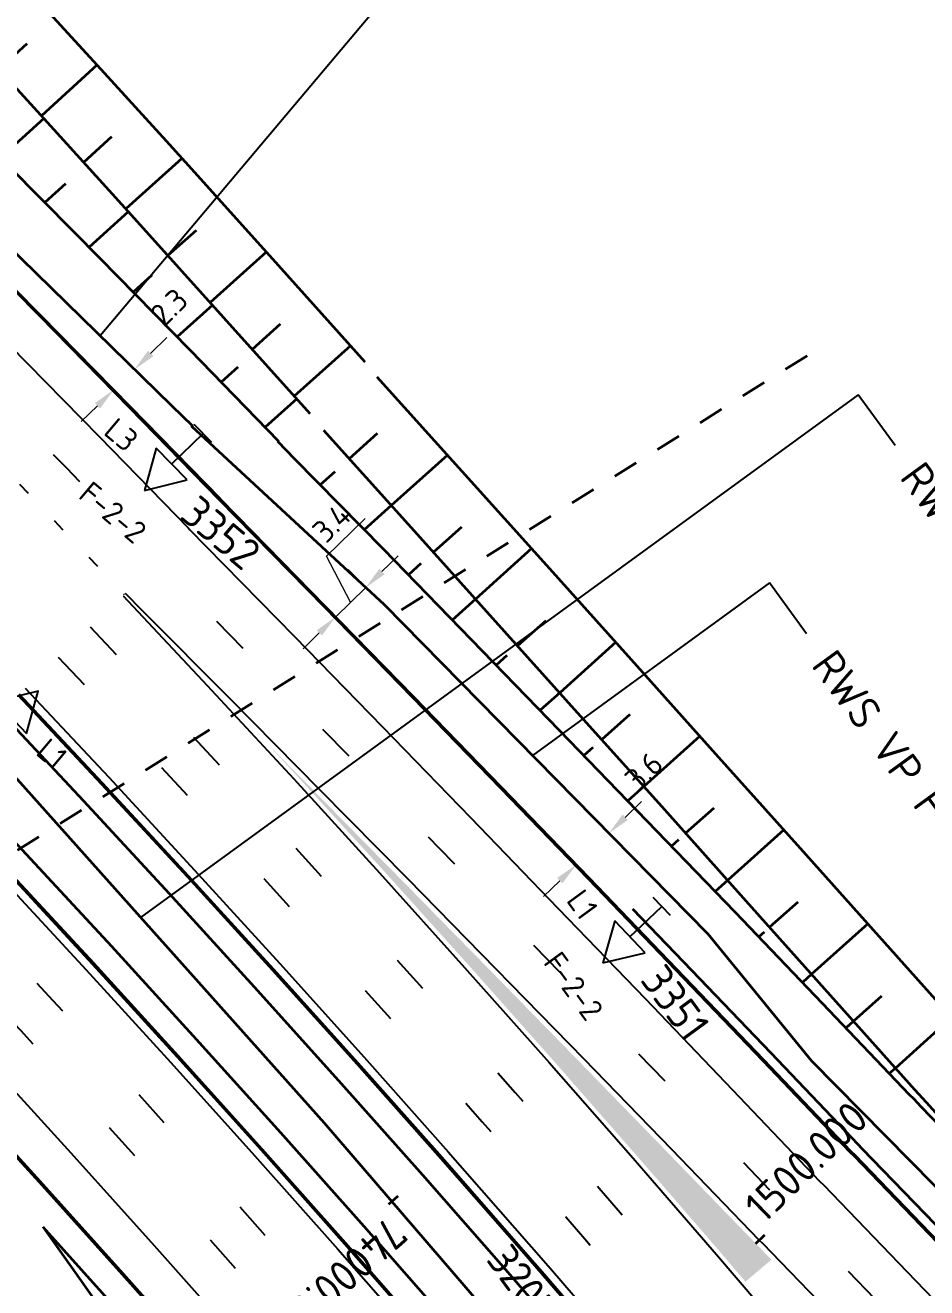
# Model space of a CAD drawing. Header units: metres. Extents: x 134219 to 139080, y 438661 to 444352.
# Drawn here: x 135083.3 to 135154.9, y 443533.2 to 443633.5 of the extents above; entities that cross this region are included whole.
import ezdxf
from ezdxf.enums import TextEntityAlignment as Align

# ---------------------------------------------------------------- set-up
doc = ezdxf.new("R2010")
doc.units = ezdxf.units.M
for name, pattern in [('13strp', [4, 1, -3]), ('39strp', [12, 3, -9]), ('XX-FASEGRENS', [4, 2, -2])]:
    doc.linetypes.add(name, pattern=pattern)
doc.layers.get('DEFPOINTS').update_dxf_attribs({"color": 193})
for name, color, linetype, lineweight in [('N-WE-KG-FASEGRENS-G', 7, 'XX-FASEGRENS', 35), ('N-WE-KL-ET_LS_OV_ARMATUUR-S', 7, 'Continuous', 25), ('N-WE-KL-ET_LS_OV_ARMATUUR-T18', 1, 'Continuous', 25), ('N-WE-KL-ET_LS_OV_KABEL-G', 10, 'KL-LS-OV-N', 35), ('N-WE-KL-ET_LS_OV_KABEL-M', 7, 'Continuous', 18), ('N-WE-KL-ET_LS_OV_KABEL-T25', 7, 'Continuous', 25), ('Utd-geleiderail-nw', 8, 'glm a2ee v014$0$f2m40080', 35), ('Utd-ondergr-nw', 8, '13strp', 35)]:
    doc.layers.add(name, color=color, linetype=linetype, lineweight=lineweight)
doc.layers.add('N-WE-KL-ET_LS_OV_ARMATUUR-T25', color=2, linetype='Continuous')
doc.layers.add('Utd-weg-nw', color=8, linetype='Continuous')
doc.styles.add('alm a2ee v011$0$rtw_iso', font='NLCS-ISO.ttf')
doc.styles.add('ISO18', font='NLCS-ISO.ttf')
doc.styles.add('ISO25', font='NLCS-ISO.ttf')
doc.styles.add('NLCS-ISO', font='NLCS-ISO.ttf')
doc.styles.add('NLCS_18', font='NLCS-ISO.ttf', dxfattribs={"height": 1.8})
doc.styles.add('NLCS_25', font='NLCS-ISO.ttf', dxfattribs={"height": 2.5})
doc.linetypes.add('glm a2ee v014$0$f2m40080', pattern='A,2,-1,[160,RTW.shx,S=0.5,R=0,X=0,Y=0],-1', length=4)
doc.linetypes.add('KL-LS-OV-N', pattern='A,4,-1,[103,NLCS.SHX,S=0.75,R=0,X=0,Y=0],-1,4,-1.5,["0V",Standard,S=1,R=0,X=0,Y=-0.5],-3', length=14.5)
doc.dimstyles.new('NLCS_t18_pijl_Dimension_l3_h1', dxfattribs={"dimtxt": 1.8, "dimasz": 1.8, "dimexe": 2, "dimexo": 2, "dimgap": 0.7, "dimtad": 1, "dimdec": 1, "dimzin": 0, "dimdsep": 46, "dimtxsty": 'NLCS_18', "dimcen": 2.5, "dimdle": 2, "dimclrd": 256, "dimclre": 256, "dimclrt": 256, "dimadec": 1, "dimazin": 0, "dimtfac": 1, "dimtdec": 1, "dimtofl": 0, "dimtmove": 1, "dimatfit": 0, "dimfxl": 0, "dimtolj": 1, "dimtzin": 0, "dimlwd": 18, "dimlwe": 18, "dimarcsym": 0})

# ---------------------------------------------------------------- blocks, each defined once
blk = doc.blocks.new('SKL-ET_OV_ARMATUUR_HD_NATRIUM_2x250W-SO (1)')
for points in [[(-3.49, -1.76), (-6.49, 0), (-3.49, 1.76)], [(-3.49, 1.76), (-3.49, -1.76)], [(3.49, -1.76), (6.49, 0), (3.49, 1.76)], [(3.49, 1.76), (3.49, -1.76)], [(-3.49, 0), (0, 0)], [(0, 1), (0, -1)], [(3.49, 0), (0, 0)]]:
    blk.add_lwpolyline(points)
at = {"layer": 'N-WE-KL-ET_LS_OV_ARMATUUR-T18', "style": 'NLCS-ISO', "flags": 1}
for tag, p in [('TYPE_ARMATUUR', (3.07, -6.82)), ('VERMOGEN_LAMP', (3.07, -10.61)), ('SPIEGELSTAND', (3.07, -14.39)), ('HOOGTE_LICHTMAST', (3.07, -18.17)), ('UITLEGGERHOEK', (3.07, -21.96)), ('TYPE_LICHTMAST', (3.07, -25.74)), ('BOTSVRIENDELIJK', (3.07, -29.53)), ('POSITIE_LICHTMAST', (3.07, -33.31)), ('KABELAANSLUITNG', (3.07, -37.1)), ('VOEDINGSPUNT', (3.07, -48.45))]:
    blk.add_attdef(tag, p, '', height=1.8, dxfattribs=at)
at = {"layer": 'N-WE-KL-ET_LS_OV_ARMATUUR-T18', "style": 'NLCS-ISO'}
for tag, p in [('FASE-AANSLUITING_1', (3.07, -40.88)), ('FASE-AANSLUITING_2', (3.07, -44.67)), ('GROEPSNUMMER', (3.07, -52.24))]:
    blk.add_attdef(tag, p, '', height=1.8, dxfattribs=at)
at = {"layer": 'N-WE-KL-ET_LS_OV_ARMATUUR-T25', "style": 'NLCS-ISO'}
for tag, p in [('MASTNUMMER', (3.07, 7.39)), ('TYPE_SYMBOOL', (3.07, 3.61))]:
    blk.add_attdef(tag, p, '', height=2.5, dxfattribs=at)
blk = doc.blocks.new('SKL-ET_OV_ARMATUUR_HD_NATRIUM_1x250W-SO (3)')
for p, q in [((6.49, 0), (3.49, 1.76)), ((3.49, -1.76), (6.49, 0))]:
    blk.add_line(p, q)
for points in [[(3.49, 1.76), (3.49, -1.76)], [(0, 1), (0, -1)], [(3.49, 0), (0, 0)]]:
    blk.add_lwpolyline(points)
at = {"layer": 'N-WE-KL-ET_LS_OV_ARMATUUR-T18', "style": 'ISO18', "flags": 1}
for tag, p in [('TYPE_ARMATUUR', (3.07, -6.82)), ('VERMOGEN_LAMP', (3.07, -10.61)), ('SPIEGELSTAND', (3.07, -14.39)), ('HOOGTE_LICHTMAST', (3.07, -18.17)), ('UITLEGGERHOEK', (3.07, -21.96)), ('TYPE_LICHTMAST', (3.07, -25.74)), ('BOTSVRIENDELIJK', (3.07, -29.53)), ('POSITIE_LICHTMAST', (3.07, -33.31)), ('KABELAANSLUITNG', (3.07, -37.1)), ('VOEDINGSPUNT', (3.07, -44.67))]:
    blk.add_attdef(tag, p, '', height=1.8, dxfattribs=at)
at = {"layer": 'N-WE-KL-ET_LS_OV_ARMATUUR-T18', "style": 'ISO18'}
for tag, p in [('FASE-AANSLUITING_1', (3.07, -40.88)), ('GROEPSNUMMER', (3.07, -48.45))]:
    blk.add_attdef(tag, p, '', height=1.8, dxfattribs=at)
at = {"layer": 'N-WE-KL-ET_LS_OV_ARMATUUR-T25', "style": 'ISO25'}
for tag, p in [('MASTNUMMER', (3.07, 7.39)), ('TYPE_SYMBOOL', (3.07, 3.61))]:
    blk.add_attdef(tag, p, '', height=2.5, dxfattribs=at)
blk = doc.blocks.new('*D427')
at = {"layer": 'DEFPOINTS', "color": 0, "transparency": 16777216}
for p in [(135091.96, 443606.12), (135090.3, 443604.49), (135090.3, 443604.49)]:
    blk.add_point(p, dxfattribs=at)
at = {"layer": 'N-WE-KL-ET_LS_OV_KABEL-M', "linetype": 'Continuous', "lineweight": 18, "transparency": 16777216}
for p, q in [((135093.24, 443607.38), (135094.53, 443608.64)), ((135089.02, 443603.23), (135087.73, 443601.97))]:
    blk.add_line(p, q, dxfattribs=at)
at = {"layer": 'N-WE-KL-ET_LS_OV_KABEL-M', "lineweight": 18, "transparency": 16777216}
for p, q in [((135091.96, 443606.12), (135090.56, 443607.55)), ((135090.3, 443604.49), (135091.7, 443603.06))]:
    blk.add_line(p, q, dxfattribs=at)
at = {"layer": 'N-WE-KL-ET_LS_OV_KABEL-M', "transparency": 16777216}
for points in [[(135093.03, 443607.59), (135093.46, 443607.16), (135091.96, 443606.12)], [(135088.81, 443603.44), (135089.23, 443603.01), (135090.3, 443604.49)]]:
    blk.add_solid(points, dxfattribs=at)
at = {"layer": 'N-WE-KL-ET_LS_OV_KABEL-M', "transparency": 16777216, "insert": (135094.71, 443611.06), "char_height": 1.8, "attachment_point": 5, "rotation": 44.4609, "style": 'NLCS_18'}
blk.add_mtext('\\A1;2.3', dxfattribs=at)
blk = doc.blocks.new('*D428')
at = {"layer": 'DEFPOINTS', "color": 0, "transparency": 16777216}
for p in [(135129.66, 443569.29), (135129.66, 443569.29), (135127.05, 443566.77)]:
    blk.add_point(p, dxfattribs=at)
at = {"layer": 'N-WE-KL-ET_LS_OV_KABEL-M', "linetype": 'Continuous', "lineweight": 18, "transparency": 16777216}
for p, q in [((135130.95, 443570.54), (135132.25, 443571.79)), ((135125.75, 443565.51), (135124.46, 443564.26))]:
    blk.add_line(p, q, dxfattribs=at)
at = {"layer": 'N-WE-KL-ET_LS_OV_KABEL-M', "lineweight": 18, "transparency": 16777216}
for p, q in [((135129.66, 443569.29), (135128.27, 443570.73)), ((135127.05, 443566.77), (135125.66, 443568.2))]:
    blk.add_line(p, q, dxfattribs=at)
at = {"layer": 'N-WE-KL-ET_LS_OV_KABEL-M', "transparency": 16777216}
for points in [[(135130.74, 443570.76), (135131.16, 443570.33), (135129.66, 443569.29)], [(135125.54, 443565.73), (135125.96, 443565.3), (135127.05, 443566.77)]]:
    blk.add_solid(points, dxfattribs=at)
at = {"layer": 'N-WE-KL-ET_LS_OV_KABEL-M', "transparency": 16777216, "insert": (135132.43, 443574.2), "char_height": 1.8, "attachment_point": 5, "rotation": 44.0286, "style": 'NLCS_18'}
blk.add_mtext('\\A1;3.6', dxfattribs=at)
blk = doc.blocks.new('*D444')
at = {"layer": 'DEFPOINTS', "color": 0, "transparency": 16777216}
for p in [(135110.33, 443588.8), (135110.33, 443588.8), (135107.93, 443586.45)]:
    blk.add_point(p, dxfattribs=at)
at = {"layer": 'N-WE-KL-ET_LS_OV_KABEL-M', "linetype": 'Continuous', "lineweight": 18, "transparency": 16777216}
for p, q in [((135107.22, 443591.28), (135110.28, 443594.27)), ((135109.13, 443587.62), (135107.22, 443591.28)), ((135111.62, 443590.06), (135112.91, 443591.31)), ((135107.93, 443586.45), (135110.33, 443588.8)), ((135106.64, 443585.19), (135105.36, 443583.93))]:
    blk.add_line(p, q, dxfattribs=at)
at = {"layer": 'N-WE-KL-ET_LS_OV_KABEL-M', "lineweight": 18, "transparency": 16777216}
for p, q in [((135110.33, 443588.8), (135108.94, 443590.23)), ((135107.93, 443586.45), (135106.53, 443587.88))]:
    blk.add_line(p, q, dxfattribs=at)
at = {"layer": 'N-WE-KL-ET_LS_OV_KABEL-M', "transparency": 16777216}
for points in [[(135111.41, 443590.27), (135111.83, 443589.84), (135110.33, 443588.8)], [(135106.44, 443585.4), (135106.85, 443584.98), (135107.93, 443586.45)]]:
    blk.add_solid(points, dxfattribs=at)
at = {"layer": 'N-WE-KL-ET_LS_OV_KABEL-M', "transparency": 16777216, "insert": (135107.63, 443593.92), "char_height": 1.8, "attachment_point": 5, "rotation": 44.3564, "style": 'NLCS_18'}
blk.add_mtext('\\A1;3.4', dxfattribs=at)

msp = doc.modelspace()

# ---------------------------------------------------------------- hatches: boundary and pattern name
at = {"layer": 'Utd-weg-nw', "linetype": 'Continuous'}
msp.add_hatch(color=256, dxfattribs=at).paths.add_polyline_path([(135140.5, 443533.66), (135142.56, 443535.41), (135142.27, 443535.71), (135141.64, 443536.36), (135141.32, 443536.69), (135134.36, 443543.88), (135127.39, 443551.05), (135120.4, 443558.2), (135113.4, 443565.34), (135106.39, 443572.46), (135102.4, 443576.5), (135104.87, 443573.83), (135111.69, 443566.37), (135118.46, 443558.85), (135125.17, 443551.3), (135131.84, 443543.69), (135133.37, 443541.94), (135138.46, 443536.05)])

# ---------------------------------------------------------------- linework, layer by layer
at = {"layer": 'N-WE-KG-FASEGRENS-G'}
msp.add_line((135145.39, 443607.19), (134997.72, 443514.77), dxfattribs=at)
at = {"layer": 'N-WE-KL-ET_LS_OV_KABEL-G', "flags": 128}
msp.add_lwpolyline([(135533.09, 443210.04), (135533.54, 443210.76), (135534.34, 443212.23), (135533.53, 443212.57), (135528.77, 443203.14), (135525.99, 443204.28), (135479.74, 443235.11), (135473.52, 443239.23), (135463.96, 443246.92), (135443.33, 443261.3), (135429.71, 443270.85), (135415.46, 443281.65), (135402.01, 443292.44), (135387.86, 443304.35), (135376.42, 443314.55), (135366.62, 443323.69), (135358.68, 443331.25), (135352.87, 443337.28), (135339.95, 443350.76), (135329.78, 443361.21), (135324.3, 443365.55), (135315.61, 443372.98), (135275.56, 443416.11), (135273.4, 443419.46), (135270.33, 443419.03), (135260.54, 443429.78), (135245.69, 443445.65), (135226.75, 443465.82), (135208.16, 443486.08), (135184.34, 443511.16), (135171.11, 443525.5), (135145.78, 443551.18), (135137.55, 443561.27), (135111.82, 443587.42), (135096.52, 443601.57), (135096.58, 443601.64), (135094.96, 443603.19), (135072.16, 443625.47), (135049.89, 443646.39), (135049.86, 443646.37)], dxfattribs=at)
at = {"layer": 'N-WE-KL-ET_LS_OV_KABEL-G', "elevation": 1.81, "flags": 128}
msp.add_lwpolyline([(135028.79, 443628.21), (135029.43, 443628.5), (135031.21, 443626.78), (135031.77, 443626.04), (135031.72, 443624.46), (135052.28, 443604.28), (135079.83, 443576.7), (135079.68, 443576.86), (135107.02, 443546.27), (135128.47, 443521.4), (135135.83, 443512.88), (135160.14, 443483.99), (135177.3, 443462.48), (135198.67, 443435.94), (135200.35, 443433.58), (135206.96, 443425.68), (135215.59, 443414.76), (135229.59, 443396.5), (135246.51, 443374.99), (135246.49, 443375.01), (135294.88, 443312.89), (135333.29, 443263.09), (135371.73, 443213.18), (135406.65, 443167.97), (135427.92, 443140.4), (135453.98, 443108.38), (135454.93, 443105.99), (135457.2, 443102.6), (135480.28, 443072.39), (135496.14, 443052.17), (135531.45, 443005.87), (135550.73, 442980.13), (135566.75, 442957.09), (135582.35, 442934.84), (135591.75, 442921.24), (135600.66, 442908.47), (135623.1, 442873.1), (135810.94, 442567.72), (135811.57, 442566.24), (135890, 442440.49), (135917.51, 442397.79), (135918.36, 442396.37), (135921.31, 442391.57), (135924.12, 442387.09), (135993.39, 442276.1), (135998.09, 442268.15), (136009.98, 442249.34), (136029.66, 442217.44), (136035.64, 442207.92), (136051.53, 442183.81), (136063.88, 442163.96), (136083.42, 442134.87), (136087.68, 442128.39), (136098.45, 442110.21), (136094.16, 442107.28)], dxfattribs=at)
at = {"layer": 'N-WE-KL-ET_LS_OV_KABEL-T25'}
for p, q in [((135089.22, 443608.8), (135121.12, 443646.69)), ((135149.45, 443604.1), (135092.44, 443562.58)), ((135152.39, 443600.06), (135149.45, 443604.1)), ((135142.42, 443589.17), (135123.59, 443575.45)), ((135145.36, 443585.12), (135142.42, 443589.17))]:
    msp.add_line(p, q, dxfattribs=at)
at = {"layer": 'Utd-geleiderail-nw', "linetype": 'Continuous', "flags": 128}
for points in [[(135029.22, 443628.91, -0.004702), (135057.2, 443603.85), (135063.81, 443597.11), (135067.19, 443593.63), (135074.14, 443586.42), (135081.05, 443579.16), (135087.9, 443571.85), (135094.71, 443564.49), (135101.46, 443557.09), (135108.17, 443549.65), (135114.83, 443542.16), (135121.44, 443534.63), (135122.95, 443532.89), (135128, 443527.05), (135134.5, 443519.43), (135140.97, 443511.78), (135147.39, 443504.09), (135153.76, 443496.37), (135160.1, 443488.62)], [(135026.68, 443628.01, -0.006198), (135051.5, 443600.88), (135062.74, 443589.32), (135069.66, 443582.13), (135076.54, 443574.9), (135083.36, 443567.62), (135090.14, 443560.3), (135096.87, 443552.93), (135103.55, 443545.51), (135110.18, 443538.06), (135116.77, 443530.55), (135118.27, 443528.83), (135123.29, 443523.01), (135129.78, 443515.42), (135136.22, 443507.79), (135142.62, 443500.13), (135148.97, 443492.43), (135155.3, 443484.7)]]:
    msp.add_lwpolyline(points, format="xyb", dxfattribs=at)
msp.add_lwpolyline([(135223.5, 443472.3), (135219.62, 443476.41), (135216.08, 443479.88), (135213.39, 443482.35), (135209.77, 443485.55), (135206.93, 443487.97), (135204.36, 443490.13), (135200.43, 443493.41), (135196.6, 443496.64), (135193.66, 443499.19), (135190.64, 443501.9), (135187.67, 443504.66), (135184.12, 443508.4), (135177.21, 443515.66), (135170.29, 443522.9), (135163.36, 443530.13), (135156.41, 443537.35), (135149.78, 443544.22), (135149.46, 443544.56), (135148.45, 443545.62), (135142.54, 443551.8), (135135.6, 443559.04), (135131.55, 443563.25)], dxfattribs=at)
at = {"layer": 'Utd-ondergr-nw', "linetype": 'Continuous'}
msp.add_line((135149.08, 443554.36), (135148.48, 443553.8), dxfattribs=at)
at = {"layer": 'Utd-ondergr-nw', "color": 7, "linetype": 'Continuous'}
for p, q in [((135112.88, 443540.44), (135112.13, 443539.78)), ((135141.32, 443536.69), (135142.04, 443537.39))]:
    msp.add_line(p, q, dxfattribs=at)
at = {"layer": 'Utd-ondergr-nw', "linetype": 'Continuous', "flags": 128}
for points in [[(135061.51, 443659.9), (135065.66, 443655.52), (135068.59, 443652.4), (135075.62, 443644.86), (135082.61, 443637.28), (135089.56, 443629.68), (135094.48, 443624.26), (135096.48, 443622.04), (135103.37, 443614.39), (135110.25, 443606.73)], [(135057.35, 443655.58), (135061.47, 443651.22), (135064.39, 443648.11), (135071.4, 443640.59), (135078.36, 443633.05), (135085.28, 443625.47), (135090.18, 443620.07), (135092.17, 443617.87), (135099.04, 443610.25), (135105.88, 443602.61)], [(135052.89, 443650.96), (135057.18, 443646.8), (135060.22, 443643.84), (135067.51, 443636.67), (135074.77, 443629.47), (135081.99, 443622.24), (135087.11, 443617.08), (135089.19, 443614.97), (135096.35, 443607.67), (135103.41, 443600.43)], [(135055.59, 443639.1), (135062.85, 443631.97), (135070.08, 443624.8), (135077.27, 443617.6), (135082.36, 443612.46), (135084.44, 443610.36), (135091.57, 443603.1), (135098.67, 443595.8), (135098.71, 443595.76)], [(135055.64, 443639.15), (135062.9, 443632.02), (135070.13, 443624.85), (135077.32, 443617.65), (135082.41, 443612.51), (135084.49, 443610.41), (135091.62, 443603.14), (135098.73, 443595.85), (135098.76, 443595.81)], [(135011.55, 443636.83), (135018.79, 443629.98), (135025.99, 443623.08), (135030.17, 443619.03), (135033.14, 443616.14), (135040.24, 443609.15), (135047.3, 443602.11), (135054.31, 443595.02), (135059.25, 443589.96), (135061.27, 443587.89), (135068.18, 443580.72), (135075.05, 443573.49), (135081.87, 443566.22), (135088.63, 443558.91), (135095.35, 443551.55), (135102.03, 443544.15), (135108.65, 443536.7), (135115.22, 443529.21)], [(135011.6, 443636.88), (135018.84, 443630.03), (135026.04, 443623.13), (135030.22, 443619.08), (135033.19, 443616.19), (135040.29, 443609.19), (135047.35, 443602.16), (135054.36, 443595.07), (135059.3, 443590.01), (135061.32, 443587.94), (135068.23, 443580.76), (135075.1, 443573.54), (135081.92, 443566.27), (135088.69, 443558.96), (135095.41, 443551.6), (135102.08, 443544.19), (135108.7, 443536.75), (135115.27, 443529.25)], [(135083.4, 443631.98), (135081.18, 443629.96)], [(135088.99, 443630.3), (135084.56, 443626.26)], [(135084.75, 443626.05), (135081.32, 443622.92)], [(135090.14, 443624.58), (135087.92, 443622.56)], [(135095.73, 443622.88), (135091.28, 443618.86)], [(135086.48, 443620.86), (135084.83, 443619.37)], [(135091.47, 443618.64), (135088.35, 443615.82)], [(135096.85, 443617.15), (135094.62, 443615.15)], [(135102.43, 443615.44), (135097.97, 443611.43)], [(135093.34, 443613.59), (135091.85, 443612.25)], [(135098.17, 443611.21), (135095.36, 443608.69)], [(135103.54, 443609.71), (135101.31, 443607.71)], [(135109.12, 443607.99), (135104.65, 443603.99)], [(135100.18, 443606.3), (135098.85, 443605.11)], [(135158.27, 443553.08), (135151.57, 443560.58), (135144.87, 443568.07), (135138.15, 443575.57), (135131.44, 443583.06), (135124.71, 443590.54), (135117.98, 443598.02), (135111.24, 443605.5)], [(135104.85, 443603.77), (135102.34, 443601.53)], [(135026, 443602.48), (135029.86, 443598.67), (135036.85, 443591.7), (135043.79, 443584.68), (135048.69, 443579.68), (135050.68, 443577.62), (135057.52, 443570.52), (135064.32, 443563.37), (135071.07, 443556.17), (135077.78, 443548.93), (135084.43, 443541.64), (135091.03, 443534.31), (135097.59, 443526.94)], [(135027.49, 443600.91), (135029.81, 443598.62), (135036.8, 443591.65), (135043.74, 443584.64), (135048.64, 443579.63), (135050.63, 443577.58), (135057.47, 443570.47), (135064.27, 443563.32), (135071.02, 443556.12), (135077.72, 443548.88), (135084.38, 443541.59), (135090.98, 443534.26), (135097.54, 443526.89)], [(135160.5, 443541.29), (135154.5, 443547.52), (135153.87, 443548.17), (135153.54, 443548.51), (135146.61, 443555.76), (135139.67, 443563.01), (135132.7, 443570.24), (135125.73, 443577.45), (135118.74, 443584.65), (135111.73, 443591.83), (135104.71, 443599), (135103.36, 443600.38)], [(135165.81, 443535.77), (135160.69, 443541.47), (135154.88, 443547.88), (135154.27, 443548.56), (135153.95, 443548.91), (135147.27, 443556.4), (135140.57, 443563.89), (135133.87, 443571.37), (135127.16, 443578.85), (135120.44, 443586.33), (135113.72, 443593.8), (135106.99, 443601.27)], [(135111.24, 443601.02), (135109.02, 443599.02)], [(135116.82, 443599.31), (135112.36, 443595.3)], [(135107.87, 443597.98), (135106.72, 443596.95)], [(135155.79, 443536.75), (135149.79, 443542.96), (135149.16, 443543.62), (135148.83, 443543.96), (135141.91, 443551.2), (135134.97, 443558.44), (135128.02, 443565.65), (135121.06, 443572.86), (135114.08, 443580.05), (135107.08, 443587.22), (135100.07, 443594.38), (135098.71, 443595.76)], [(135155.84, 443536.8), (135149.84, 443543.01), (135149.21, 443543.67), (135148.88, 443544), (135141.96, 443551.25), (135135.02, 443558.48), (135128.07, 443565.7), (135121.11, 443572.91), (135114.12, 443580.1), (135107.13, 443587.27), (135100.12, 443594.43), (135098.76, 443595.81)], [(135112.36, 443595.3), (135110.22, 443593.38)], [(135117.94, 443593.59), (135115.71, 443591.59)], [(135123.51, 443591.88), (135119.05, 443587.87)], [(135114.72, 443590.69), (135113.72, 443589.8)], [(135119.05, 443587.87), (135117.21, 443586.21)], [(135124.63, 443586.16), (135122.4, 443584.15)], [(135130.2, 443584.44), (135125.74, 443580.43)], [(135121.55, 443583.39), (135120.7, 443582.63)], [(135082.72, 443580.27), (135089.35, 443573.2), (135096.17, 443565.83), (135102.93, 443558.42), (135109.65, 443550.97), (135116.31, 443543.47), (135122.93, 443535.93), (135124.44, 443534.19), (135129.5, 443528.34), (135136.01, 443520.72), (135142.48, 443513.05), (135148.91, 443505.35), (135155.29, 443497.62)], [(135082.77, 443580.32), (135089.4, 443573.25), (135096.22, 443565.88), (135102.98, 443558.47), (135109.7, 443551.02), (135116.37, 443543.52), (135122.98, 443535.97), (135124.5, 443534.24), (135129.55, 443528.39), (135136.07, 443520.76), (135142.54, 443513.1), (135148.96, 443505.4), (135155.35, 443497.67)], [(135125.74, 443580.43), (135124.19, 443579.04)], [(135131.31, 443578.71), (135129.08, 443576.71)], [(135136.88, 443576.99), (135132.42, 443572.99)], [(135128.37, 443576.08), (135127.67, 443575.45)], [(135132.42, 443572.99), (135131.15, 443571.85)], [(135137.99, 443571.27), (135135.75, 443569.27)], [(135143.56, 443569.54), (135139.09, 443565.54)], [(135135.19, 443568.76), (135134.62, 443568.25)], [(135139.09, 443565.54), (135138.09, 443564.65)], [(135144.66, 443563.81), (135142.42, 443561.81)], [(135141.99, 443561.43), (135141.56, 443561.04)], [(135150.23, 443562.08), (135145.76, 443558.09)], [(135145.76, 443558.09), (135145.02, 443557.43)], [(135151.32, 443556.35), (135149.08, 443554.36)], [(135156.87, 443554.63), (135152.41, 443550.62)], [(135148.78, 443554.08), (135148.47, 443553.81)], [(135152.41, 443550.62), (135151.93, 443550.19)], [(135084.68, 443538.01), (135089.36, 443532.81), (135095.9, 443525.45), (135102.4, 443518.04), (135103.89, 443516.33), (135108.85, 443510.59), (135115.26, 443503.09), (135121.63, 443495.55), (135127.96, 443487.96), (135134.26, 443480.34), (135140.53, 443472.67), (135143.97, 443468.43), (135146.76, 443464.98), (135152.98, 443457.25), (135159.17, 443449.49)], [(135084.68, 443538.01), (135087.25, 443534.4), (135090.15, 443530.27), (135093.02, 443526.14), (135095.87, 443521.98), (135098.69, 443517.8), (135101.48, 443513.61), (135104.24, 443509.4), (135106.98, 443505.17), (135109.7, 443500.93), (135112.39, 443496.67), (135115.05, 443492.39), (135117.68, 443488.1), (135120.29, 443483.79), (135122.87, 443479.46), (135125.42, 443475.12), (135127.94, 443470.76), (135130.44, 443466.38), (135132.91, 443461.99), (135134.42, 443459.28), (135135.36, 443457.59), (135137.77, 443453.17), (135140.16, 443448.73), (135142.52, 443444.28)]]:
    msp.add_lwpolyline(points, dxfattribs=at)
at = {"layer": 'Utd-weg-nw', "linetype": '13strp', "flags": 128}
msp.add_lwpolyline([(134682.21, 443958.77), (134689.76, 443952.21), (134697.3, 443945.65), (134704.85, 443939.09), (134712.4, 443932.52), (134719.94, 443925.96), (134727.49, 443919.4), (134735.03, 443912.84), (134742.58, 443906.28), (134750.13, 443899.72), (134754.22, 443896.16), (134757.67, 443893.15), (134765.22, 443886.59), (134772.76, 443880.03), (134780.31, 443873.47), (134787.86, 443866.91), (134795.4, 443860.35), (134802.95, 443853.78), (134810.49, 443847.22), (134818.04, 443840.66), (134825.59, 443834.1), (134827.95, 443832.04), (134833.13, 443827.54), (134840.68, 443820.98), (134848.23, 443814.41), (134855.77, 443807.85), (134863.32, 443801.29), (134870.86, 443794.73), (134878.41, 443788.17), (134885.96, 443781.6), (134886.41, 443781.21), (134886.53, 443781.11), (134893.5, 443775.04), (134901.05, 443768.48), (134908.59, 443761.92), (134916.13, 443755.35), (134923.03, 443749.3), (134923.65, 443748.75), (134931.15, 443742.14), (134938.65, 443735.5), (134942.3, 443732.24), (134946.13, 443728.83), (134953.59, 443722.13), (134961.04, 443715.41), (134968.47, 443708.65), (134975.89, 443701.86), (134983.28, 443695.04), (134990.66, 443688.19), (134997.39, 443681.88), (134998.01, 443681.31), (135005.33, 443674.39), (135012.64, 443667.43), (135019.91, 443660.43), (135027.16, 443653.4), (135034.38, 443646.33), (135041.56, 443639.22), (135045.75, 443635.05), (135048.72, 443632.07), (135055.83, 443624.89), (135062.92, 443617.66), (135069.96, 443610.41), (135074.95, 443605.24), (135076.98, 443603.13), (135083.96, 443595.82), (135090.92, 443588.48), (135091.15, 443588.23)], dxfattribs=at)
at = {"layer": 'Utd-weg-nw', "linetype": '39strp', "flags": 128}
for points in [[(134679.77, 443955.96), (134687.31, 443949.4), (134694.86, 443942.84), (134702.41, 443936.28), (134709.95, 443929.71), (134717.5, 443923.15), (134725.04, 443916.59), (134732.59, 443910.03), (134740.14, 443903.47), (134747.68, 443896.91), (134751.77, 443893.35), (134755.23, 443890.34), (134762.77, 443883.78), (134770.32, 443877.22), (134777.87, 443870.66), (134785.41, 443864.1), (134792.96, 443857.53), (134800.5, 443850.97), (134808.05, 443844.41), (134815.6, 443837.85), (134823.14, 443831.29), (134825.51, 443829.23), (134830.69, 443824.73), (134838.23, 443818.16), (134845.78, 443811.6), (134853.33, 443805.04), (134860.87, 443798.48), (134868.42, 443791.92), (134875.97, 443785.36), (134883.51, 443778.79), (134883.97, 443778.4), (134884.09, 443778.29), (134891.06, 443772.23), (134898.6, 443765.67), (134906.15, 443759.11), (134913.69, 443752.54), (134920.59, 443746.49), (134921.21, 443745.94), (134928.71, 443739.33), (134936.2, 443732.69), (134939.86, 443729.43), (134943.68, 443726.02), (134951.14, 443719.33), (134958.58, 443712.61), (134966.01, 443705.86), (134973.42, 443699.08), (134980.8, 443692.27), (134988.17, 443685.42), (134994.89, 443679.12), (134995.51, 443678.55), (135002.82, 443671.64), (135010.11, 443664.69), (135017.37, 443657.71), (135024.61, 443650.69), (135031.81, 443643.64), (135038.98, 443636.54), (135043.15, 443632.38), (135046.11, 443629.41), (135053.21, 443622.24), (135060.28, 443615.04), (135067.31, 443607.8), (135072.28, 443602.64), (135074.3, 443600.53), (135081.27, 443593.24), (135088.21, 443585.92), (135088.44, 443585.67)], [(134677.47, 443953.32), (134685.02, 443946.76), (134692.56, 443940.2), (134700.11, 443933.63), (134707.65, 443927.07), (134715.2, 443920.51), (134722.75, 443913.95), (134730.29, 443907.39), (134737.84, 443900.83), (134745.39, 443894.26), (134749.48, 443890.71), (134752.93, 443887.7), (134760.48, 443881.14), (134768.02, 443874.58), (134775.57, 443868.02), (134783.12, 443861.46), (134790.66, 443854.89), (134798.21, 443848.33), (134805.75, 443841.77), (134813.3, 443835.21), (134820.85, 443828.65), (134823.21, 443826.59), (134828.39, 443822.09), (134835.94, 443815.52), (134843.48, 443808.96), (134851.03, 443802.4), (134858.58, 443795.84), (134866.12, 443789.28), (134873.67, 443782.71), (134881.21, 443776.15), (134881.67, 443775.75), (134881.79, 443775.65), (134888.76, 443769.59), (134896.31, 443763.03), (134903.85, 443756.47), (134911.39, 443749.9), (134918.29, 443743.84), (134918.91, 443743.3), (134926.41, 443736.69), (134933.9, 443730.05), (134937.56, 443726.8), (134941.38, 443723.38), (134948.83, 443716.69), (134956.27, 443709.98), (134963.69, 443703.23), (134971.09, 443696.46), (134978.47, 443689.65), (134985.83, 443682.82), (134992.54, 443676.53), (134993.16, 443675.95), (135000.46, 443669.05), (135007.74, 443662.12), (135014.99, 443655.15), (135022.21, 443648.14), (135029.39, 443641.1), (135036.55, 443634.02), (135040.71, 443629.87), (135043.67, 443626.91), (135050.75, 443619.75), (135057.8, 443612.57), (135064.81, 443605.35), (135069.77, 443600.2), (135071.79, 443598.1), (135078.74, 443590.82), (135085.66, 443583.52), (135085.9, 443583.27)], [(134909, 443761.87), (134916.37, 443755.62), (134923.35, 443749.67), (134923.98, 443749.13), (134931.58, 443742.62), (134939.16, 443736.08), (134942.86, 443732.88), (134946.73, 443729.52), (134954.29, 443722.93), (134961.83, 443716.31), (134969.36, 443709.65), (134976.87, 443702.97), (134984.36, 443696.25), (134991.83, 443689.5), (134998.66, 443683.28), (134999.28, 443682.71), (135006.71, 443675.89), (135014.11, 443669.03), (135021.49, 443662.13), (135028.85, 443655.19), (135036.17, 443648.22), (135043.47, 443641.19), (135047.72, 443637.07), (135050.73, 443634.13), (135057.96, 443627.03), (135065.15, 443619.89), (135072.32, 443612.72), (135077.38, 443607.61), (135079.45, 443605.52), (135086.55, 443598.29), (135093.62, 443591.03), (135093.79, 443590.86)], [(134972.86, 443666.56), (134978.73, 443661.26), (134979.34, 443660.7), (134986.71, 443654), (134994.05, 443647.27), (135001.34, 443640.5), (135008.61, 443633.7), (135015.83, 443626.86), (135023, 443619.98), (135027.18, 443615.94), (135030.13, 443613.06), (135037.21, 443606.09), (135044.25, 443599.07), (135051.24, 443592.01), (135056.17, 443586.97), (135058.18, 443584.9), (135065.07, 443577.74), (135071.92, 443570.54), (135078.72, 443563.29), (135085.47, 443556), (135092.17, 443548.66), (135098.82, 443541.28), (135105.42, 443533.85), (135111.98, 443526.38), (135113.47, 443524.66), (135118.48, 443518.87), (135124.94, 443511.31), (135131.35, 443503.71), (135137.73, 443496.07), (135144.07, 443488.4), (135150.37, 443480.69), (135153.84, 443476.43), (135156.65, 443472.96), (135162.89, 443465.19), (135169.11, 443457.4), (135175.31, 443449.59), (135181.49, 443441.76), (135187.65, 443433.91), (135193.8, 443426.04), (135199.94, 443418.16), (135206.07, 443410.27), (135212.2, 443402.38), (135217.69, 443395.3), (135218.32, 443394.48), (135224.45, 443386.58), (135230.58, 443378.67), (135236.71, 443370.77), (135242.84, 443362.87), (135245.24, 443359.77), (135248.97, 443354.97), (135250.43, 443353.08)], [(134970.52, 443663.95), (134976.38, 443658.67), (134976.99, 443658.11), (134984.35, 443651.42), (134991.67, 443644.69), (134998.96, 443637.94), (135006.21, 443631.15), (135013.41, 443624.33), (135020.57, 443617.46), (135024.74, 443613.43), (135027.68, 443610.56), (135034.75, 443603.6), (135041.77, 443596.6), (135048.74, 443589.56), (135053.67, 443584.52), (135055.67, 443582.46), (135062.55, 443575.32), (135069.38, 443568.14), (135076.16, 443560.91), (135082.89, 443553.63), (135089.58, 443546.31), (135096.21, 443538.95), (135102.8, 443531.54), (135109.34, 443524.08), (135110.83, 443522.37), (135115.83, 443516.59), (135122.27, 443509.05), (135128.67, 443501.46), (135135.04, 443493.84), (135141.36, 443486.18), (135147.66, 443478.48), (135151.12, 443474.23), (135153.92, 443470.76), (135160.16, 443463), (135166.37, 443455.22), (135172.56, 443447.42), (135178.74, 443439.59), (135184.89, 443431.75), (135191.04, 443423.89), (135197.17, 443416.01), (135203.3, 443408.13), (135209.43, 443400.23), (135214.92, 443393.15), (135215.56, 443392.33), (135221.69, 443384.43), (135227.81, 443376.53), (135233.94, 443368.63), (135240.07, 443360.73), (135242.48, 443357.62), (135246.2, 443352.82), (135249.04, 443349.16)], [(135273.76, 443400.88), (135267.28, 443408.01), (135260.53, 443415.39), (135253.77, 443422.77), (135247, 443430.13), (135246.35, 443430.84), (135240.21, 443437.49), (135233.42, 443444.83), (135226.61, 443452.16), (135219.79, 443459.49), (135215.39, 443464.2), (135212.96, 443466.8), (135206.12, 443474.1), (135201.27, 443479.25), (135199.26, 443481.39), (135192.4, 443488.66), (135185.52, 443495.93), (135178.63, 443503.19), (135171.73, 443510.43), (135164.82, 443517.67), (135157.9, 443524.89), (135150.96, 443532.1), (135144.97, 443538.31), (135144.34, 443538.96), (135144.01, 443539.3), (135137.08, 443546.51), (135130.13, 443553.71), (135123.16, 443560.9), (135116.18, 443568.07), (135109.18, 443575.22), (135102.17, 443582.36), (135095.14, 443589.49), (135093.79, 443590.86)], [(135088.44, 443585.67), (135095.11, 443578.56), (135101.96, 443571.16), (135108.76, 443563.71), (135115.51, 443556.22), (135122.21, 443548.68), (135128.87, 443541.1), (135130.38, 443539.35), (135135.47, 443533.47), (135142.01, 443525.81), (135148.51, 443518.11), (135154.96, 443510.38), (135161.37, 443502.62), (135167.74, 443494.84), (135171.24, 443490.53), (135174.07, 443487.03), (135180.37, 443479.2), (135186.64, 443471.35), (135192.88, 443463.48), (135199.09, 443455.61), (135205.28, 443447.72), (135211.46, 443439.82), (135217.61, 443431.92), (135223.76, 443424.01), (135229.89, 443416.11), (135235.39, 443409.03), (135236.02, 443408.21), (135242.15, 443400.3), (135248.28, 443392.4), (135254.41, 443384.5), (135260.43, 443376.73)], [(135085.9, 443583.27), (135092.55, 443576.18), (135099.38, 443568.79), (135106.17, 443561.36), (135112.9, 443553.88), (135119.59, 443546.36), (135126.23, 443538.8), (135127.74, 443537.06), (135132.81, 443531.19), (135139.35, 443523.54), (135145.83, 443515.86), (135152.27, 443508.15), (135158.67, 443500.4), (135165.03, 443492.63), (135168.52, 443488.33), (135171.35, 443484.83), (135177.64, 443477.01), (135183.9, 443469.17), (135190.13, 443461.31), (135196.34, 443453.44), (135202.53, 443445.56), (135208.7, 443437.67), (135214.85, 443429.77), (135220.99, 443421.87), (135227.13, 443413.96), (135232.62, 443406.88), (135233.26, 443406.06), (135239.39, 443398.16), (135245.52, 443390.26), (135251.64, 443382.35), (135257.77, 443374.45), (135258.75, 443373.19)]]:
    msp.add_lwpolyline(points, dxfattribs=at)
at = {"layer": 'Utd-weg-nw', "linetype": 'Continuous', "flags": 128}
for points in [[(135053.25, 443636.71), (135060.49, 443629.59), (135067.71, 443622.44), (135074.88, 443615.25), (135079.96, 443610.13), (135082.03, 443608.03), (135089.15, 443600.78), (135096.24, 443593.5), (135096.34, 443593.4)], [(135011.07, 443636.32), (135018.31, 443629.47), (135025.5, 443622.57), (135029.68, 443618.52), (135032.65, 443615.63), (135039.75, 443608.65), (135046.8, 443601.61), (135053.81, 443594.53), (135058.75, 443589.48), (135060.76, 443587.41), (135067.68, 443580.23), (135074.54, 443573.01), (135081.35, 443565.75), (135088.12, 443558.44), (135094.84, 443551.08), (135101.5, 443543.68), (135108.12, 443536.24), (135114.69, 443528.75)], [(134996.51, 443635.31), (135003.74, 443628.53), (135010.93, 443621.72), (135018.07, 443614.87), (135022.23, 443610.85), (135025.17, 443607.98), (135032.22, 443601.05), (135039.22, 443594.06), (135046.18, 443587.03), (135051.09, 443582.01), (135053.08, 443579.96), (135059.94, 443572.83), (135066.76, 443565.67), (135073.52, 443558.45), (135080.24, 443551.19), (135086.91, 443543.89), (135093.53, 443536.54), (135100.1, 443529.15)], [(135160.31, 443527.21), (135153.37, 443534.42), (135147.38, 443540.64), (135146.75, 443541.29), (135146.42, 443541.63), (135139.51, 443548.87), (135132.58, 443556.1), (135125.63, 443563.31), (135118.67, 443570.51), (135111.69, 443577.7), (135104.7, 443584.87), (135097.69, 443592.02), (135096.34, 443593.4)], [(135155.48, 443522.57), (135148.55, 443529.78), (135142.56, 443535.98), (135141.93, 443536.64), (135141.6, 443536.97), (135134.65, 443544.16), (135127.68, 443551.33), (135120.69, 443558.48), (135113.69, 443565.62), (135106.67, 443572.75), (135099.64, 443579.86), (135092.6, 443586.95), (135091.24, 443588.32)], [(135091.06, 443588.14), (135097.74, 443581.02), (135104.61, 443573.6), (135111.43, 443566.13), (135118.19, 443558.62), (135124.91, 443551.06), (135131.58, 443543.46), (135133.1, 443541.71), (135138.19, 443535.82), (135144.76, 443528.14), (135151.27, 443520.43), (135157.73, 443512.68)], [(135083.28, 443580.8), (135089.91, 443573.72), (135096.73, 443566.35), (135103.5, 443558.94), (135110.22, 443551.48), (135116.89, 443543.98), (135123.51, 443536.43), (135125.02, 443534.7), (135130.08, 443528.84), (135136.6, 443521.21), (135143.07, 443513.55), (135149.5, 443505.85), (135155.89, 443498.11)]]:
    msp.add_lwpolyline(points, dxfattribs=at)

# ---------------------------------------------------------------- block references
at = {"layer": 'N-WE-KL-ET_LS_OV_ARMATUUR-S'}
ref = msp.add_blockref('SKL-ET_OV_ARMATUUR_HD_NATRIUM_1x250W-SO (3)', (135097.41, 443601.03, 5.91), dxfattribs=dict(at, rotation=224.2782846628695))
ref.add_attrib('MASTNUMMER', '3352', (135095.45, 443594.35, 5.91), dxfattribs={"layer": 'N-WE-KL-ET_LS_OV_ARMATUUR-T25', "height": 2.5, "rotation": 319.9073, "style": 'ISO25'})
ref.add_attrib('FASE-AANSLUITING_1', 'L3', (135089.4, 443601.02, 5.91), dxfattribs={"layer": 'N-WE-KL-ET_LS_OV_ARMATUUR-T18', "height": 1.8, "rotation": 319.9073, "style": 'ISO18'})
ref.add_attrib('GROEPSNUMMER', 'F-2-2', (135087.4, 443595.97, 5.91), dxfattribs={"layer": 'N-WE-KL-ET_LS_OV_ARMATUUR-T18', "height": 1.8, "rotation": 319.9073, "style": 'ISO18'})
ref = msp.add_blockref('SKL-ET_OV_ARMATUUR_HD_NATRIUM_2x250W-SO (1)', (135079.64, 443576.06, 4.76), dxfattribs=dict(at, rotation=43.86946586943036))
ref.add_attrib('MASTNUMMER', '3204', (135073.44, 443584.95, 4.76), dxfattribs={"layer": 'N-WE-KL-ET_LS_OV_ARMATUUR-T25', "height": 2.5, "rotation": 319.9073, "style": 'ISO25'})
ref.add_attrib('FASE-AANSLUITING_1', 'L1', (135084.02, 443575.58, 4.76), dxfattribs={"layer": 'N-WE-KL-ET_LS_OV_ARMATUUR-T18', "height": 1.8, "rotation": 319.9073, "style": 'ISO18'})
ref.add_attrib('FASE-AANSLUITING_2', 'L2', (135072.49, 443576.78, 4.76), dxfattribs={"layer": 'N-WE-KL-ET_LS_OV_ARMATUUR-T18', "height": 1.8, "rotation": 319.9073, "style": 'ISO18'})
ref.add_attrib('GROEPSNUMMER', 'F-2-1', (135069.8, 443571.18, 4.76), dxfattribs={"layer": 'N-WE-KL-ET_LS_OV_ARMATUUR-T18', "height": 1.8, "rotation": 319.9073, "style": 'ISO18'})
ref = msp.add_blockref('SKL-ET_OV_ARMATUUR_HD_NATRIUM_1x250W-SO (3)', (135133.85, 443563.46, 4.79), dxfattribs=dict(at, rotation=223.6814249095758))
ref.add_attrib('MASTNUMMER', '3351', (135132.07, 443557.61, 4.79), dxfattribs={"layer": 'N-WE-KL-ET_LS_OV_ARMATUUR-T25', "height": 2.5, "rotation": 306.1889, "style": 'ISO25'})
ref.add_attrib('FASE-AANSLUITING_1', 'L1', (135126.2, 443563.93, 4.79), dxfattribs={"layer": 'N-WE-KL-ET_LS_OV_ARMATUUR-T18', "height": 1.8, "rotation": 306.1889, "style": 'ISO18'})
ref.add_attrib('GROEPSNUMMER', 'F-2-2', (135124.37, 443558.99, 4.79), dxfattribs={"layer": 'N-WE-KL-ET_LS_OV_ARMATUUR-T18', "height": 1.8, "rotation": 306.1889, "style": 'ISO18'})
ref = msp.add_blockref('SKL-ET_OV_ARMATUUR_HD_NATRIUM_2x250W-SO (1)', (135125.14, 443526.19, 3.55), dxfattribs=dict(at, rotation=40.8333029394167))
ref.add_attrib('MASTNUMMER', '3205', (135119.83, 443535.4, 3.55), dxfattribs={"layer": 'N-WE-KL-ET_LS_OV_ARMATUUR-T25', "height": 2.5, "rotation": 306.066, "style": 'ISO25'})
ref.add_attrib('FASE-AANSLUITING_1', 'L2', (135128.78, 443525.04, 3.55), dxfattribs={"layer": 'N-WE-KL-ET_LS_OV_ARMATUUR-T18', "height": 1.8, "rotation": 306.066, "style": 'ISO18'})
ref.add_attrib('FASE-AANSLUITING_2', 'L3', (135123.38, 443520.37, 3.55), dxfattribs={"layer": 'N-WE-KL-ET_LS_OV_ARMATUUR-T18', "height": 1.8, "rotation": 306.066, "style": 'ISO18'})
ref.add_attrib('GROEPSNUMMER', 'F-2-1', (135115.74, 443522.35, 3.55), dxfattribs={"layer": 'N-WE-KL-ET_LS_OV_ARMATUUR-T18', "height": 1.8, "rotation": 306.066, "style": 'ISO18'})

# ---------------------------------------------------------------- texts
at = {"layer": 'N-WE-KL-ET_LS_OV_KABEL-T25', "style": 'NLCS_25'}
for s, p in [('RWS VP F-2-1 VG-YMvKas 4x10mm² (OV)', (135153.69, 443598.27)), ('RWS VP F-2-2 VO-YMvKas 4x6mm² (OV)', (135146.67, 443583.34))]:
    msp.add_text(s, height=2.5, rotation=306.066, dxfattribs=at).set_placement(p, align=Align.MIDDLE_LEFT)
at = {"layer": 'Utd-ondergr-nw', "color": 7, "style": 'alm a2ee v011$0$rtw_iso'}
for s, rotation, p in [('1500.000', 44.019, (135141.96, 443538.19)), ('74000.000', 221.4477, (135112.17, 443538.98))]:
    msp.add_text(s, height=2.5, rotation=rotation, dxfattribs=at).set_placement(p)

# ---------------------------------------------------------------- dimensions: what is measured, and where the dimension line sits
at = {"layer": 'N-WE-KL-ET_LS_OV_KABEL-M'}
for base, p1, p2, angle, picture, middle in [((135090.3, 443604.49), (135091.96, 443606.12), (135090.3, 443604.49), 224.4609, '*D427', (135095.83, 443609.91)), ((135129.66, 443569.29), (135127.05, 443566.77), (135129.66, 443569.29), 44.0286, '*D428', (135133.54, 443573.05))]:
    dim = msp.add_linear_dim(base=base, p1=p1, p2=p2, angle=angle, dimstyle='NLCS_t18_pijl_Dimension_l3_h1', dxfattribs=at)
    dim.commit()
    dim.dimension.update_dxf_attribs({"geometry": picture, "text_midpoint": middle, "dimtype": 161})
dim = msp.add_aligned_dim(p1=(135107.93, 443586.45), p2=(135110.33, 443588.8), distance=0, dimstyle='NLCS_t18_pijl_Dimension_l3_h1', dxfattribs=at)
dim.commit()
dim.dimension.update_dxf_attribs({"geometry": '*D444', "text_midpoint": (135106.6, 443592.91)})

doc.saveas('drawing.dxf')
